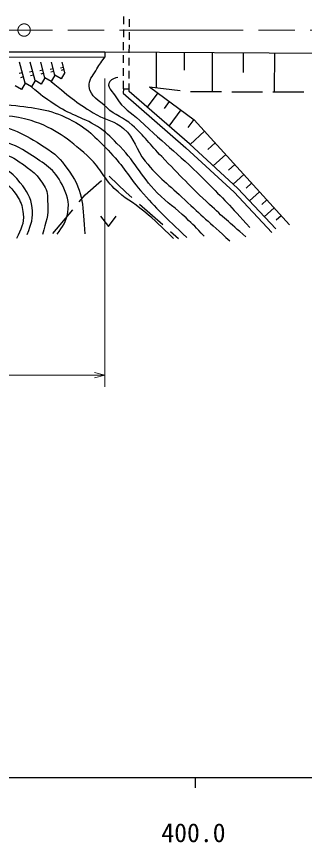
# Model space of a CAD drawing. Units: millimetres, scale not verified. Extents: x 39998 to 679975, y 19999 to 379986.
# Drawn here: x 450660 to 478603, y 198707 to 278795 of the extents above; entities that cross this region are included whole.
import ezdxf
from ezdxf.enums import TextEntityAlignment as Align

# ---------------------------------------------------------------- set-up
doc = ezdxf.new("R2010")
doc.units = ezdxf.units.MM
doc.header["$LTSCALE"] = 999.963
doc.linetypes.add('CHAIN', pattern=[18.5, 12, -1.5, 3.5, -1.5])
for name, color, linetype, lineweight in [('M-BGD', 7, 'Continuous', 25), ('M-BMK', 2, 'CHAIN', 13), ('M-STR-HTXT', 7, 'Continuous', 13), ('M-TTL-BAND', 7, 'Continuous', 25)]:
    doc.layers.add(name, color=color, linetype=linetype, lineweight=lineweight)
doc.styles.add('ＭＳ ゴシック', font='')
doc.styles.get('ＭＳ ゴシック').set_extended_font_data('MS Gothic')

msp = doc.modelspace()

# ---------------------------------------------------------------- linework, layer by layer
at = {"layer": 'M-BGD'}
for p, q in [((461066.8, 278044.8), (461071.4, 278794.8)), ((461618.2, 277784.8), (461622.7, 278534.7)), ((461059.2, 276794.9), (461063.8, 277544.9)), ((461610.6, 276534.9), (461615.1, 277284.8)), ((461051.6, 275545), (461056.2, 276294.9)), ((461603, 275284.9), (461607.6, 276034.9)), ((459215.9, 275339.6), (351400.5, 275300)), ((459216, 274839.6), (351400.5, 274800)), ((459215.9, 275339.6), (459216, 274839.6)), ((491471.7, 275145.5), (459215.9, 275339.6)), ((461044.1, 274295), (461048.6, 275045)), ((461595.4, 274035), (461600, 274785)), ((464215.6, 275309.5), (464195.1, 271908.2)), ((466936.6, 275293.1), (466926.4, 273592.5)), ((469657.6, 275276.7), (469635, 271513.2)), ((472668.5, 275258.6), (472657.1, 273376.9)), ((475679.3, 275240.5), (475656.8, 271496.1)), ((451490.3, 272326.4), (450952.1, 274353.3)), ((452456.8, 272583), (451986.6, 274353.7)), ((453423.3, 272839.6), (453021.2, 274354)), ((454389.7, 273096.2), (454055.7, 274354.4)), ((455356.2, 273352.9), (455090.2, 274354.8)), ((451221.2, 273339.8), (450931.3, 273262.8)), ((452221.7, 273468.3), (451931.8, 273391.3)), ((452315.7, 273114.2), (452025.8, 273037.2)), ((453222.2, 273596.8), (452932.3, 273519.8)), ((453302.6, 273293.9), (453012.7, 273217)), ((454222.7, 273725.3), (453932.8, 273648.3)), ((454289.5, 273473.7), (453999.6, 273396.7)), ((455223.2, 273853.8), (454933.3, 273776.8)), ((455276.4, 273653.4), (454986.5, 273576.5)), ((455356.2, 273352.9), (455001.3, 272741.3)), ((461036.5, 273045.1), (461041, 273795.1)), ((461587.8, 272785.1), (461592.4, 273535)), ((451328.9, 272934.4), (451038.9, 272857.5)), ((451490.3, 272326.4), (451135.4, 271714.8)), ((452101.9, 271971.5), (451490.3, 272326.4)), ((452456.8, 272583), (452101.9, 271971.5)), ((453068.3, 272228.1), (452456.8, 272583)), ((453423.3, 272839.6), (453068.3, 272228.1)), ((454034.8, 272484.7), (453423.3, 272839.6)), ((454389.7, 273096.2), (454034.8, 272484.7)), ((455001.3, 272741.3), (454389.7, 273096.2)), ((461028.9, 271795.2), (461033.5, 272545.1)), ((451135.4, 271714.8), (450523.8, 272069.8)), ((461028.9, 271795.2), (461025, 271355.3)), ((461028.9, 271795.2), (461581.8, 271791.8)), ((461580.3, 271535.1), (461584.8, 272285.1)), ((463571.3, 271985.8), (466548.3, 271615.6)), ((463571.3, 271985.8), (467904, 268780.4)), ((467542.3, 271519.1), (470542.2, 271510.6)), ((471542.2, 271507.8), (474542, 271499.3)), ((461025, 271355.3), (467100.8, 266075.1)), ((464375.2, 271391), (463346.4, 270000.3)), ((475542, 271496.4), (478541.9, 271487.9)), ((465487.8, 270568), (464973.4, 269872.6)), ((466600.4, 269744.9), (465442, 268179.1)), ((467853, 268818.2), (467273.8, 268035.3)), ((467904, 268780.4), (477133.1, 258600.7)), ((468907.9, 267673.1), (467494.7, 266391.9)), ((467100.8, 266075.1), (471768.4, 261758.3)), ((469932.9, 266542.5), (469226.3, 265901.9)), ((470958, 265412), (469744.1, 264311.5)), ((471838.3, 264440.9), (471231.4, 263890.7)), ((457334.5, 261518.3), (458903.6, 262893)), ((459650.4, 263306.1), (461298.9, 261731.7)), ((472718.7, 263469.8), (471676.2, 262524.6)), ((473474.9, 262635.8), (472953.6, 262163.2)), ((456750, 260816), (457334.5, 261518.3)), ((461298.9, 261731.7), (461840.3, 261256.5)), ((471768.4, 261758.3), (475444.6, 257868.5)), ((474231.1, 261801.7), (473253.2, 260915.1)), ((462591.8, 260596.9), (464846.4, 258617.9)), ((474940.3, 261019.4), (474451.4, 260576.1)), ((454191.3, 257741.6), (456110.3, 260047.4)), ((475649.6, 260237.1), (474704.1, 259379.9)), ((458821.7, 259446.9), (459571.6, 258447)), ((459571.6, 258447), (460321.6, 259446.9)), ((476335.3, 259480.7), (475862.6, 259052.1)), ((465597.9, 257958.2), (466382.4, 257269.7))]:
    msp.add_line(p, q, dxfattribs=at)
msp.add_lwpolyline([(475808, 258212), (472120.2, 262113.9), (467434.6, 266447.4), (461580.3, 271535.1)], dxfattribs=at)
for points, knots in [([(472927, 257430), (471209.5, 258901.5), (470748.9, 259313.8), (469397, 260569.9), (467519.9, 262314), (466539.2, 263366.1), (464756.4, 265206.6), (463613.9, 266386), (463106.8, 267180.7), (461880.9, 268273.3), (461009.5, 269049.9), (460259, 269157), (459419.9, 269968.4), (458672.5, 270691.1), (457828.8, 270973.3), (457707.1, 272005.8), (457630.9, 272652.5), (458041.2, 272970.9), (458352.3, 273542.9), (458643.1, 274077.5), (458783.2, 274268.1), (459216, 274839.6)], [0, 0, 0, 0, 1, 1, 1, 2, 2, 2, 3, 3, 3, 4, 4, 4, 5, 5, 5, 6, 6, 6, 7, 7, 7, 7]), ([(454034.8, 272484.7), (456007, 270891.8), (456593.3, 270330), (458442.8, 269273), (459432.4, 268707.5), (460177.4, 268687.3), (461039.1, 267941.4), (462163.2, 266968.4), (462210.7, 265927.1), (463145.8, 264771.3), (464463.5, 263142.8), (465464.6, 262467.5), (466987.1, 261028.7), (468669.9, 259438.5), (469234.4, 258939.5), (471368.4, 257036.3)], [0, 0, 0, 0, 1, 1, 1, 2, 2, 2, 3, 3, 3, 4, 4, 4, 5, 5, 5, 5]), ([(460502.4, 272876.5), (460219.6, 272842.2), (459907.8, 272739.4), (459702.1, 272492.7), (459302, 272012.6), (460039.8, 271487.4), (460376.3, 270902.7), (460990.4, 269835.7), (461745.2, 269555.1), (462639.5, 268709.1), (465122.3, 266360.5), (466661.1, 265200.7), (469076.5, 262782.9), (470772.3, 261085.4), (471334.6, 260500.6), (473312, 258333.5)], [0, 0, 0, 0, 1, 1, 1, 2, 2, 2, 3, 3, 3, 4, 4, 4, 5, 5, 5, 5]), ([(468865, 257505.5), (468053.3, 258362), (467819.3, 258593.6), (467120.9, 259262.5), (466072, 260267.2), (465336.1, 260670.2), (464317.6, 261705.8), (462623.2, 263428.8), (462137.5, 264813.7), (460404.4, 266497.8), (459702.7, 267179.7), (459337.4, 267616.9), (458504.4, 268130.2), (456929.9, 269100.3), (455829.4, 269267.1), (454298.4, 270304.4), (453406.7, 270908.6), (453074.1, 271145.7), (452101.9, 271971.5)], [0, 0, 0, 0, 1, 1, 1, 2, 2, 2, 3, 3, 3, 4, 4, 4, 5, 5, 5, 6, 6, 6, 6]), ([(420436.1, 268247.1), (422119.6, 268309), (423838.1, 268393.9), (425987.5, 268547.7), (429949.1, 268831.3), (432144.3, 269250), (436096.6, 269641.9), (438169.2, 269847.3), (439325, 270044.6), (441405.7, 270136.8), (442560.3, 270188), (443208.7, 270118.2), (444364.4, 270118.9), (446795.9, 270120.4), (448172.7, 270419.2), (450589.5, 270151.2), (452805.3, 269905.5), (454138, 269731.9), (456104.9, 268682.5), (457763.9, 267797.4), (458464.2, 266916.4), (459780.4, 265573.6), (461053.6, 264274.8), (461496.9, 263311.1), (462686.8, 261935.5), (464327.4, 260038.7), (464994.8, 259448.9), (467192.3, 257361.3)], [0, 0, 0, 0, 1, 1, 1, 2, 2, 2, 3, 3, 3, 4, 4, 4, 5, 5, 5, 6, 6, 6, 7, 7, 7, 8, 8, 8, 9, 9, 9, 9]), ([(465904, 257268.7), (464574.5, 258559.2), (464197.8, 258930.7), (463028.2, 259909.4), (461940.7, 260819.4), (461160.3, 261127.4), (460152, 262124.3), (459006.3, 263257), (458745.4, 264252.3), (457525.8, 265305.1), (455628.6, 266943), (454470.2, 267937.9), (452084.5, 268706.1), (450300.6, 269280.4), (449184.3, 269089), (447316.3, 269239.2), (445554.8, 269380.9), (444563.7, 269517.4), (442797.3, 269460.6), (440468, 269385.6), (439201.1, 268917.4), (436885.5, 268654.4), (433011.7, 268214.4), (430826.1, 268123.6), (426942.7, 267778.3), (424645.7, 267574), (423364.8, 267380.7), (421062.3, 267252.5), (417606, 267060.2), (415660.7, 267253.8), (412200.5, 267154.9), (408719.3, 267055.3), (406770.8, 266929.6), (403296.9, 266683.2), (399314.6, 266400.8), (397069.5, 266336.7), (393115.2, 265786.5), (389454.7, 265277.1), (387409.9, 264889.4), (383826.3, 263985.3), (380980.7, 263267.4), (379429.5, 262684.1), (376697.9, 261611.2), (374890.5, 260901.4), (373945.8, 260338.9), (372239.5, 259411.9), (371296.5, 258899.6), (370869.6, 258431.8), (369901, 257969.5), (369063, 257569.6), (368721.8, 257452.8), (367677.2, 257129.6)], [0, 0, 0, 0, 1, 1, 1, 2, 2, 2, 3, 3, 3, 4, 4, 4, 5, 5, 5, 6, 6, 6, 7, 7, 7, 8, 8, 8, 9, 9, 9, 10, 10, 10, 11, 11, 11, 12, 12, 12, 13, 13, 13, 14, 14, 14, 15, 15, 15, 16, 16, 16, 17, 17, 17, 17]), ([(371999.1, 257261.6), (373251.3, 257959.1), (373575.3, 258143.5), (374576.5, 258724.6), (375936.8, 259514.1), (376607.8, 260122.3), (378027.1, 260800), (379592.5, 261547.4), (380475.1, 261990.4), (382142.2, 262469.7), (384901, 263262.9), (386529, 263373.6), (389353.1, 263887.9), (392888.7, 264531.9), (394852.5, 265026.8), (398423.7, 265429.5), (401465.2, 265772.6), (403197.1, 265566.5), (406257, 265642.2), (411260.1, 265766.1), (414073.5, 265575.7), (419066.7, 265913.8), (421971.7, 266110.4), (423596, 266282.8), (426484.8, 266646.2), (430044.1, 267093.9), (432016.7, 267501.7), (435576, 267948.8), (438415.4, 268305.5), (439998.3, 268676.2), (442859.2, 268743.7), (444919.3, 268792.3), (446102.8, 268829.5), (448126.1, 268438.7), (450476.5, 267984.8), (451702.5, 267219.3), (453713.6, 265920.7), (454721.4, 265269.9), (455136.5, 264674), (455831.3, 263696), (457225.1, 261734.4), (457087.3, 260295.4), (457292, 257711)], [0, 0, 0, 0, 1, 1, 1, 2, 2, 2, 3, 3, 3, 4, 4, 4, 5, 5, 5, 6, 6, 6, 7, 7, 7, 8, 8, 8, 9, 9, 9, 10, 10, 10, 11, 11, 11, 12, 12, 12, 13, 13, 13, 14, 14, 14, 14]), ([(454590.9, 257681.7), (455173.9, 258439.1), (455472.3, 258885.5), (455631.2, 259789.9), (455818.2, 260854.4), (455561.5, 261533), (455082.5, 262501.8), (454338.2, 264007.2), (453360.5, 264531.6), (451957.5, 265454.4), (449976.2, 266757.6), (448535.5, 266938.4), (446213.8, 267422), (443464.7, 267994.6), (441824.8, 267682.1), (439024.8, 267468.5), (434625.5, 267133), (432231.6, 266345.7), (427855.6, 265783), (424874.8, 265399.6), (423194.3, 265267.6), (420198.5, 265029.9), (416949.6, 264772.2), (415124.9, 264641.9), (411866.3, 264589), (409101.9, 264544.2), (407555.2, 264891), (404791.6, 264812.1), (400858.5, 264699.9), (398647, 264527), (394755.4, 263946.5), (390479.8, 263308.7), (388057.6, 262962.9), (383907.9, 261751.6), (382085, 261219.6), (381110, 260757.9), (379397.8, 259936.7), (378220.6, 259372.2), (377728.9, 258761.8), (376591.6, 258120.7), (375876.9, 257717.8), (375625.9, 257581.5), (374731.3, 257145.4)], [0, 0, 0, 0, 1, 1, 1, 2, 2, 2, 3, 3, 3, 4, 4, 4, 5, 5, 5, 6, 6, 6, 7, 7, 7, 8, 8, 8, 9, 9, 9, 10, 10, 10, 11, 11, 11, 12, 12, 12, 13, 13, 13, 14, 14, 14, 14]), ([(379105.1, 257319), (381101.6, 258478), (381802.7, 258795.8), (383615.4, 259559.8), (386809.9, 260906.2), (388786.3, 261205.4), (392198.2, 261818.6), (395724.9, 262452.4), (397739, 262585.9), (401310, 262882.3), (404630.2, 263157.8), (406502.4, 263122), (409829.2, 263302.2), (413068.5, 263477.8), (414882.1, 263593.2), (418119.8, 263795.1), (421249.2, 263990.3), (423013.8, 263972.1), (426130, 264319.3), (429089.7, 264649.1), (430704.5, 265138.5), (433652.4, 265560.7), (436100.7, 265911.4), (437467.4, 266213.3), (439938.2, 266325.1), (442529.3, 266442.4), (444010.1, 266356.6), (446566, 265915.3), (448307.3, 265614.7), (449474.2, 265721.3), (450928.5, 264717.6), (452069.1, 263930.3), (452778.2, 263429.3), (453440.9, 262212.1), (453741.4, 261660.1), (453651.7, 261249.7), (453689.1, 260622.4), (453759.2, 259446.3), (453533.2, 258935.7), (453167.6, 257651.6)], [0, 0, 0, 0, 1, 1, 1, 2, 2, 2, 3, 3, 3, 4, 4, 4, 5, 5, 5, 6, 6, 6, 7, 7, 7, 8, 8, 8, 9, 9, 9, 10, 10, 10, 11, 11, 11, 12, 12, 12, 13, 13, 13, 13]), ([(451702.7, 257673.4), (452096.6, 258680.3), (452316.1, 259247.4), (452182.4, 260270.2), (452047.6, 261301.4), (451670.5, 261850.8), (451031, 262670.9), (450091.1, 263876.1), (449205.1, 264307.2), (447770.4, 264834), (444481.9, 266041.6), (442304.8, 265232.5), (438804.9, 265079.3), (434713.3, 264900), (432449.5, 264403.6), (428394.4, 263829.5), (426262.8, 263527.7), (425094.2, 263164.4), (422950.1, 262971), (422668.5, 262945.6), (422398.5, 262925.7), (422138, 262910.2)], [0, 0, 0, 0, 1, 1, 1, 2, 2, 2, 3, 3, 3, 4, 4, 4, 5, 5, 5, 6, 6, 6, 7, 7, 7, 7]), ([(422153.8, 262291.9), (422742.4, 262347), (423362.9, 262406.1), (424030.2, 262471.6), (427602.2, 262822.2), (429607.2, 262981.1), (433173, 263389.8), (436090.5, 263724.2), (437690.5, 264240.2), (440622.5, 264402.7), (442300, 264495.7), (443274.1, 264667.7), (444923.5, 264347.8), (446501.2, 264041.7), (447509.3, 264021.3), (448860, 263150.3), (449761.9, 262568.6), (450262.5, 262142.7), (450822.2, 261227), (451156.8, 260679.4), (451242.7, 260296.2), (451309.4, 259657.9), (451409.7, 258696.5), (451099, 258202.3), (450663.6, 257268.9)], [0, 0, 0, 0, 1, 1, 1, 2, 2, 2, 3, 3, 3, 4, 4, 4, 5, 5, 5, 6, 6, 6, 7, 7, 7, 8, 8, 8, 8])]:
    msp.add_open_spline(points, degree=3, knots=knots, dxfattribs=at)
at = {"layer": 'M-BMK'}
msp.add_line((491152.1, 277484), (352000.5, 277484), dxfattribs=at)
msp.add_circle((451396.8, 277484), 600, dxfattribs=at)
at = {"layer": 'M-STR-HTXT'}
for p, q in [((459216, 272794.1), (459216, 242893.6)), ((459216, 244016.7), (458216, 244279.8)), ((351400.5, 244016.7), (459216, 244016.7)), ((459216, 244016.7), (458216, 243753.5))]:
    msp.add_line(p, q, dxfattribs=at)
at = {"layer": 'M-TTL-BAND'}
for p, q in [((39998.5, 204992.4), (578978.5, 204992.4)), ((467982.6, 204992.4), (467982.6, 203992.4))]:
    msp.add_line(p, q, dxfattribs=at)

# ---------------------------------------------------------------- texts
at = {"layer": 'M-TTL-BAND', "style": 'ＭＳ ゴシック'}
msp.add_text('400.0', height=1833, dxfattribs=at).set_placement((467827, 198187.2), align=Align.BOTTOM_CENTER)

doc.saveas('drawing.dxf')
